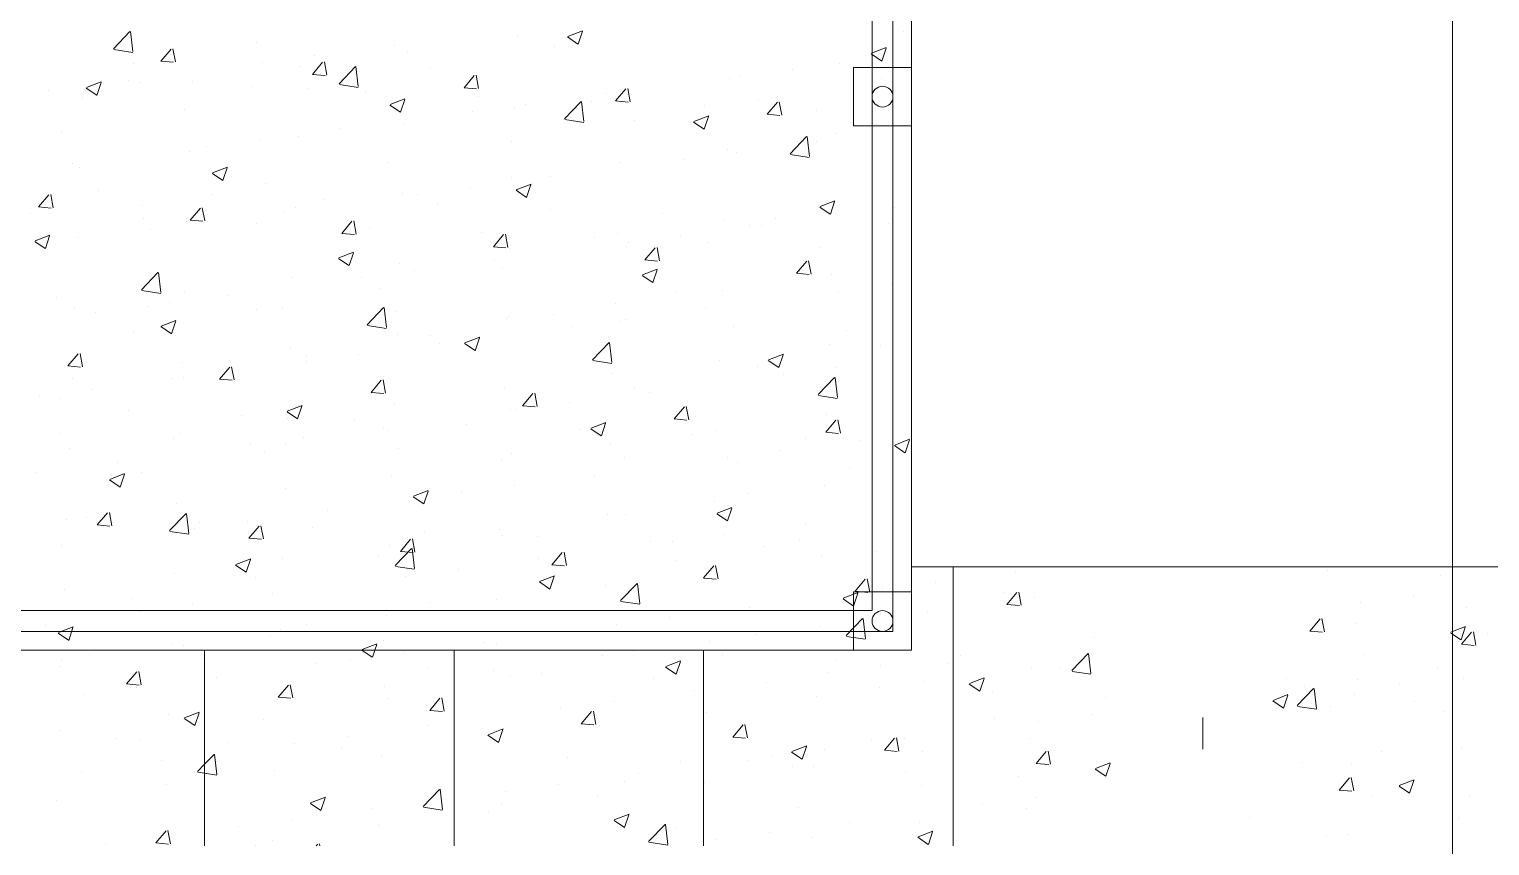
# Model space of a CAD drawing. Header units: millimetres. Extents: x 100 to 1222, y 100 to 694.
# Drawn here: x 311.42 to 318.01, y 520.48 to 524.16 of the extents above; entities that cross this region are included whole.
import ezdxf

# ---------------------------------------------------------------- set-up
doc = ezdxf.new("R2010")
doc.units = ezdxf.units.MM
for name, color, linetype, lineweight in [('Alvenaria', 8, 'Continuous', 9), ('Aço 1020', 6, 'Continuous', 9), ('PAREDE', 7, 'Continuous', 9)]:
    doc.layers.add(name, color=color, linetype=linetype, lineweight=lineweight)

msp = doc.modelspace()

# ---------------------------------------------------------------- linework, layer by layer
at = {"layer": 'Alvenaria'}
for p, q in [((311.803, 524.0715), (311.8772, 524.1488)), ((311.89, 524.0586), (311.8795, 524.149)), ((312.4495, 524.1005), (312.4495, 524.1005)), ((313.6223, 524.1245), (313.6223, 524.1245)), ((313.8491, 524.1246), (313.8965, 524.0926)), ((313.8504, 524.1273), (313.9171, 524.1529)), ((313.8969, 524.0925), (313.9162, 524.15)), ((315.364, 524.1487), (315.364, 524.1487)), ((311.8047, 524.0679), (311.8894, 524.0548)), ((312.0165, 524.0156), (312.0625, 524.0703)), ((312.082, 524.0121), (312.071, 524.0718)), ((312.711, 524.0395), (312.711, 524.0395)), ((313.0717, 524.087), (313.0717, 524.087)), ((313.1275, 524.0531), (313.1275, 524.0531)), ((313.7887, 524.0821), (313.7887, 524.0821)), ((315.218, 524.0483), (315.2654, 524.0163)), ((315.2192, 524.051), (315.2859, 524.0766)), ((315.2657, 524.0162), (315.285, 524.0738)), ((311.8941, 524.0052), (311.8941, 524.0052)), ((312.0165, 524.0155), (312.0735, 524.0105)), ((312.4725, 524.0081), (312.4725, 524.0081)), ((312.6464, 523.9921), (312.6464, 523.9921)), ((312.6997, 523.9558), (312.7456, 524.0105)), ((312.7652, 523.9523), (312.7542, 524.0121)), ((312.8196, 523.9138), (312.8938, 523.9911)), ((312.9065, 523.9009), (312.896, 523.9914)), ((313.2333, 523.9867), (313.2333, 523.9867)), ((314.8619, 523.98), (314.8619, 523.98)), ((315.0756, 524.0069), (315.0756, 524.0069)), ((315.2226, 524.0274), (315.2226, 524.0274)), ((311.6812, 523.8963), (311.7479, 523.9219)), ((311.7277, 523.8616), (311.747, 523.9191)), ((311.871, 523.9289), (311.871, 523.9289)), ((311.9229, 523.9213), (311.9229, 523.9213)), ((312.1574, 523.9251), (312.1574, 523.9251)), ((312.4314, 523.8999), (312.4314, 523.8999)), ((312.6997, 523.9557), (312.7567, 523.9508)), ((312.8213, 523.9103), (312.906, 523.8971)), ((313.3829, 523.896), (313.4288, 523.9507)), ((313.3829, 523.896), (313.4398, 523.891)), ((313.4484, 523.8926), (313.4374, 523.9523)), ((314.5808, 523.9355), (314.5808, 523.9355)), ((314.6234, 523.9486), (314.6234, 523.9486)), ((315.2635, 523.9395), (315.2635, 523.9395)), ((311.5102, 523.8814), (311.5102, 523.8814)), ((311.6627, 523.8536), (311.6627, 523.8536)), ((311.68, 523.8936), (311.7273, 523.8617)), ((312.6778, 523.8914), (312.6778, 523.8914)), ((312.9398, 523.8784), (312.9398, 523.8784)), ((313.05, 523.82), (313.1167, 523.8456)), ((313.0966, 523.7853), (313.1159, 523.8428)), ((313.4483, 523.8569), (313.4483, 523.8569)), ((313.8361, 523.7561), (313.9103, 523.8335)), ((313.9231, 523.7433), (313.9126, 523.8337)), ((313.9568, 523.8354), (313.9568, 523.8354)), ((314.0219, 523.8694), (314.0219, 523.8694)), ((314.0661, 523.8362), (314.112, 523.891)), ((314.0661, 523.8362), (314.123, 523.8312)), ((314.0997, 523.8745), (314.0997, 523.8745)), ((314.1316, 523.8328), (314.1206, 523.8925)), ((314.708, 523.8441), (314.708, 523.8441)), ((314.7493, 523.7765), (314.7952, 523.8312)), ((314.8148, 523.773), (314.8038, 523.8327)), ((312.1223, 523.796), (312.1223, 523.796)), ((313.0488, 523.8173), (313.0962, 523.7854)), ((313.4227, 523.7905), (313.4227, 523.7905)), ((313.6107, 523.8074), (313.6107, 523.8074)), ((313.6612, 523.8219), (313.6612, 523.8219)), ((314.4189, 523.7438), (314.4856, 523.7694)), ((314.4652, 523.8139), (314.4652, 523.8139)), ((314.4654, 523.709), (314.4847, 523.7665)), ((314.7493, 523.7764), (314.8062, 523.7715)), ((314.9737, 523.7924), (314.9737, 523.7924)), ((311.5668, 523.7007), (311.5668, 523.7007)), ((312.8212, 523.7113), (312.8212, 523.7113)), ((313.116, 523.736), (313.116, 523.736)), ((313.8378, 523.7526), (313.9225, 523.7395)), ((314.1525, 523.7488), (314.1525, 523.7488)), ((314.4177, 523.7411), (314.4651, 523.7091)), ((312.4604, 523.6638), (312.4604, 523.6638)), ((312.6349, 523.675), (312.6349, 523.675)), ((313.597, 523.6534), (313.597, 523.6534)), ((314.8527, 523.5985), (314.9269, 523.6758)), ((314.9396, 523.5856), (314.9291, 523.6761)), ((314.9721, 523.6518), (314.9721, 523.6518)), ((315.064, 523.6898), (315.064, 523.6898)), ((312.1458, 523.608), (312.1458, 523.608)), ((312.222, 523.6324), (312.222, 523.6324)), ((314.3729, 523.5729), (314.3729, 523.5729)), ((314.5693, 523.6184), (314.5693, 523.6184)), ((314.6113, 523.6043), (314.6113, 523.6043)), ((314.8543, 523.595), (314.9391, 523.5818)), ((311.6204, 523.5532), (311.6204, 523.5532)), ((311.6511, 523.5366), (311.6511, 523.5366)), ((312.2485, 523.5101), (312.2959, 523.4782)), ((312.2497, 523.5128), (312.3164, 523.5384)), ((312.2962, 523.4781), (312.3156, 523.5356)), ((313.0415, 523.5581), (313.0415, 523.5581)), ((314.0881, 523.5574), (314.0881, 523.5574)), ((312.4861, 523.4627), (312.4861, 523.4627)), ((313.4106, 523.4462), (313.4106, 523.4462)), ((313.5991, 523.4904), (313.5991, 523.4904)), ((313.6186, 523.4365), (313.6853, 523.4621)), ((313.6651, 523.4018), (313.6844, 523.4593)), ((313.7713, 523.4937), (313.7713, 523.4937)), ((311.4655, 523.3589), (311.5114, 523.4136)), ((311.531, 523.3554), (311.52, 523.4151)), ((311.7374, 523.4346), (311.7374, 523.4346)), ((312.2459, 523.4131), (312.2459, 523.4131)), ((312.7543, 523.3916), (312.7543, 523.3916)), ((313.1044, 523.4189), (313.1044, 523.4189)), ((313.1721, 523.4148), (313.1721, 523.4148)), ((313.2628, 523.3702), (313.2628, 523.3702)), ((313.6174, 523.4339), (313.6648, 523.4019)), ((314.9875, 523.3603), (315.0542, 523.3859)), ((315.034, 523.3255), (315.0533, 523.383)), ((315.0524, 523.3727), (315.0524, 523.3727)), ((315.2242, 523.3711), (315.2242, 523.3711)), ((311.4298, 523.3281), (311.4298, 523.3281)), ((311.4655, 523.3588), (311.5224, 523.3538)), ((311.9306, 523.3674), (311.9306, 523.3674)), ((311.9382, 523.3067), (311.9382, 523.3067)), ((312.1487, 523.2991), (312.1946, 523.3538)), ((312.2142, 523.2957), (312.2032, 523.3554)), ((312.5706, 523.3356), (312.5706, 523.3356)), ((312.6233, 523.358), (312.6233, 523.358)), ((313.7713, 523.3487), (313.7713, 523.3487)), ((314.2797, 523.3272), (314.2797, 523.3272)), ((314.7882, 523.3057), (314.7882, 523.3057)), ((314.9862, 523.3576), (315.0336, 523.3256)), ((315.323, 523.3553), (315.323, 523.3553)), ((311.9714, 523.2567), (311.9714, 523.2567)), ((312.1342, 523.2909), (312.1342, 523.2909)), ((312.1487, 523.2991), (312.2056, 523.2941)), ((312.2098, 523.2881), (312.2098, 523.2881)), ((312.4467, 523.2852), (312.4467, 523.2852)), ((312.8319, 523.2393), (312.8778, 523.2941)), ((312.8319, 523.2393), (312.8888, 523.2343)), ((312.8974, 523.2359), (312.8864, 523.2956)), ((312.9552, 523.2637), (312.9552, 523.2637)), ((313.4636, 523.2422), (313.4636, 523.2422)), ((314.0766, 523.2403), (314.0766, 523.2403)), ((314.5577, 523.3013), (314.5577, 523.3013)), ((314.6687, 523.2758), (314.6687, 523.2758)), ((314.7215, 523.2761), (314.7215, 523.2761)), ((315.2967, 523.2842), (315.2967, 523.2842)), ((311.4482, 523.2029), (311.4956, 523.171)), ((311.4494, 523.2056), (311.5161, 523.2312)), ((311.4959, 523.1708), (311.5152, 523.2284)), ((311.6395, 523.2195), (311.6395, 523.2195)), ((313.5151, 523.1796), (313.561, 523.2343)), ((313.5151, 523.1795), (313.572, 523.1745)), ((313.5806, 523.1761), (313.5696, 523.2358)), ((313.5875, 523.1733), (313.5875, 523.1733)), ((313.9721, 523.2207), (313.9721, 523.2207)), ((314.1132, 523.1804), (314.1132, 523.1804)), ((314.1223, 523.1972), (314.1223, 523.1972)), ((314.1983, 523.1198), (314.2442, 523.1745)), ((314.2638, 523.1163), (314.2528, 523.176)), ((314.3607, 523.2286), (314.3607, 523.2286)), ((314.4806, 523.1993), (314.4806, 523.1993)), ((314.989, 523.1778), (314.989, 523.1778)), ((312.8171, 523.1266), (312.8644, 523.0947)), ((312.8183, 523.1293), (312.885, 523.1549)), ((312.8648, 523.0946), (312.8841, 523.1521)), ((313.5207, 523.118), (313.5207, 523.118)), ((314.1983, 523.1197), (314.2552, 523.1148)), ((314.8815, 523.06), (314.9274, 523.1147)), ((314.947, 523.0566), (314.9359, 523.1163)), ((311.9293, 522.986), (312.0035, 523.0633)), ((312.0163, 522.9731), (312.0058, 523.0635)), ((312.6117, 523.0409), (312.6117, 523.0409)), ((313.0928, 523.1019), (313.0928, 523.1019)), ((313.16, 523.0705), (313.16, 523.0705)), ((313.5577, 523.0851), (313.5577, 523.0851)), ((314.1859, 523.0504), (314.2333, 523.0184)), ((314.1872, 523.0531), (314.2538, 523.0787)), ((314.2337, 523.0183), (314.253, 523.0758)), ((314.8815, 523.06), (314.9384, 523.055)), ((314.8969, 523.0666), (314.8969, 523.0666)), ((315.0408, 523.0557), (315.0408, 523.0557)), ((311.931, 522.9824), (312.0157, 522.9693)), ((312.9216, 523.0391), (312.9216, 523.0391)), ((313.0022, 522.9897), (313.0022, 522.9897)), ((314.5461, 522.9842), (314.5461, 522.9842)), ((315.0725, 522.9796), (315.0725, 522.9796)), ((315.3109, 523.011), (315.3109, 523.011)), ((311.5479, 522.9504), (311.5479, 522.9504)), ((311.9593, 522.9124), (311.9593, 522.9124)), ((312.0564, 522.929), (312.0564, 522.929)), ((312.1226, 522.9738), (312.1226, 522.9738)), ((312.32, 522.9599), (312.32, 522.9599)), ((314.065, 522.9233), (314.065, 522.9233)), ((314.3414, 522.9713), (314.3414, 522.9713)), ((311.6279, 522.9024), (311.6279, 522.9024)), ((311.7208, 522.881), (311.7208, 522.881)), ((312.018, 522.8221), (312.0847, 522.8477)), ((312.0645, 522.7874), (312.0838, 522.8449)), ((312.4467, 522.8944), (312.4467, 522.8944)), ((312.5648, 522.9075), (312.5648, 522.9075)), ((312.9459, 522.8283), (313.0201, 522.9056)), ((313.0328, 522.8154), (313.0223, 522.9059)), ((313.0733, 522.886), (313.0733, 522.886)), ((313.5759, 522.8562), (313.5759, 522.8562)), ((313.5818, 522.8645), (313.5818, 522.8645)), ((313.7859, 522.876), (313.7859, 522.876)), ((314.0902, 522.843), (314.0902, 522.843)), ((314.1102, 522.8529), (314.1102, 522.8529)), ((314.4709, 522.9004), (314.4709, 522.9004)), ((311.8913, 522.799), (311.8913, 522.799)), ((312.0168, 522.8194), (312.0641, 522.7875)), ((312.9475, 522.8248), (313.0322, 522.8116)), ((313.0812, 522.7848), (313.0812, 522.7848)), ((313.2305, 522.7806), (313.2305, 522.7806)), ((313.8717, 522.8215), (313.8717, 522.8215)), ((314.5987, 522.8215), (314.5987, 522.8215)), ((315.1072, 522.8001), (315.1072, 522.8001)), ((312.6001, 522.7238), (312.6001, 522.7238)), ((313.2702, 522.7423), (313.2702, 522.7423)), ((313.3856, 522.7431), (313.433, 522.7112)), ((313.3868, 522.7458), (313.4535, 522.7714)), ((313.4334, 522.7111), (313.4527, 522.7686)), ((313.9624, 522.6706), (314.0366, 522.748)), ((314.0494, 522.6578), (314.0389, 522.7482)), ((315.0292, 522.7386), (315.0292, 522.7386)), ((315.2607, 522.7333), (315.2607, 522.7333)), ((311.5977, 522.6424), (311.6436, 522.6971)), ((311.6632, 522.639), (311.6521, 522.6987)), ((312.1111, 522.6567), (312.1111, 522.6567)), ((312.671, 522.6634), (312.671, 522.6634)), ((312.675, 522.6853), (312.675, 522.6853)), ((312.9094, 522.6948), (312.9094, 522.6948)), ((313.9641, 522.6671), (314.0488, 522.654)), ((314.5345, 522.6672), (314.5345, 522.6672)), ((314.7545, 522.6669), (314.8019, 522.6349)), ((314.7557, 522.6696), (314.8224, 522.6952)), ((314.8022, 522.6348), (314.8215, 522.6923)), ((311.5977, 522.6424), (311.6546, 522.6374)), ((311.6163, 522.5853), (311.6163, 522.5853)), ((312.0694, 522.5843), (312.0694, 522.5843)), ((312.1195, 522.5899), (312.1195, 522.5899)), ((312.2809, 522.5826), (312.3268, 522.6374)), ((312.2809, 522.5826), (312.3378, 522.5776)), ((312.3464, 522.5792), (312.3353, 522.6389)), ((314.0534, 522.6062), (314.0534, 522.6062)), ((314.7052, 522.638), (314.7052, 522.638)), ((314.8219, 522.6039), (314.8219, 522.6039)), ((314.979, 522.513), (315.0532, 522.5903)), ((315.0659, 522.5001), (315.0554, 522.5906)), ((315.0603, 522.6353), (315.0603, 522.6353)), ((311.7087, 522.5368), (311.7087, 522.5368)), ((312.964, 522.5229), (313.01, 522.5776)), ((312.964, 522.5228), (313.021, 522.5178)), ((313.0295, 522.5194), (313.0185, 522.5791)), ((313.5644, 522.5391), (313.5644, 522.5391)), ((313.6472, 522.4631), (313.6932, 522.5178)), ((313.7127, 522.4596), (313.7017, 522.5194)), ((314.1497, 522.5426), (314.1497, 522.5426)), ((314.2203, 522.5247), (314.2203, 522.5247)), ((311.4702, 522.5054), (311.4702, 522.5054)), ((311.564, 522.4946), (311.564, 522.4946)), ((312.5865, 522.4386), (312.6532, 522.4642)), ((312.633, 522.4039), (312.6524, 522.4614)), ((313.0696, 522.4677), (313.0696, 522.4677)), ((313.6472, 522.4631), (313.7042, 522.4581)), ((313.8596, 522.4772), (313.8596, 522.4772)), ((314.3304, 522.4033), (314.3764, 522.458)), ((314.3959, 522.3999), (314.3849, 522.4596)), ((314.9806, 522.5095), (315.0653, 522.4963)), ((311.8709, 522.4422), (311.8709, 522.4422)), ((312.3794, 522.4208), (312.3794, 522.4208)), ((312.5853, 522.4359), (312.6327, 522.404)), ((312.5885, 522.4067), (312.5885, 522.4067)), ((312.8878, 522.3993), (312.8878, 522.3993)), ((313.5942, 522.4473), (313.5942, 522.4473)), ((313.6212, 522.4459), (313.6212, 522.4459)), ((313.9554, 522.3623), (314.0221, 522.3879)), ((314.0019, 522.3276), (314.0212, 522.3851)), ((314.3304, 522.4033), (314.3874, 522.3983)), ((315.0136, 522.3436), (315.0595, 522.3983)), ((315.0176, 522.4215), (315.0176, 522.4215)), ((315.0791, 522.3401), (315.0681, 522.3998)), ((311.5633, 522.3358), (311.5633, 522.3358)), ((312.0995, 522.3397), (312.0995, 522.3397)), ((312.6589, 522.3192), (312.6589, 522.3192)), ((313.0196, 522.3667), (313.0196, 522.3667)), ((313.0387, 522.3519), (313.0387, 522.3519)), ((313.3963, 522.3778), (313.3963, 522.3778)), ((313.9048, 522.3563), (313.9048, 522.3563)), ((313.9542, 522.3597), (314.0016, 522.3277)), ((314.4132, 522.3348), (314.4132, 522.3348)), ((314.5229, 522.3501), (314.5229, 522.3501)), ((315.0136, 522.3435), (315.0706, 522.3385)), ((311.6048, 522.2682), (311.6048, 522.2682)), ((312.0717, 522.3143), (312.0717, 522.3143)), ((312.4204, 522.2878), (312.4204, 522.2878)), ((312.4833, 522.2566), (312.4833, 522.2566)), ((312.5802, 522.2928), (312.5802, 522.2928)), ((313.0887, 522.2713), (313.0887, 522.2713)), ((314.0418, 522.2891), (314.0418, 522.2891)), ((314.8098, 522.2596), (314.8098, 522.2596)), ((314.9217, 522.3133), (314.9217, 522.3133)), ((315.1705, 522.3071), (315.1705, 522.3071)), ((315.323, 522.2834), (315.3704, 522.2514)), ((315.3243, 522.2861), (315.391, 522.3117)), ((315.3708, 522.2513), (315.3901, 522.3088)), ((311.8189, 522.2086), (311.8189, 522.2086)), ((313.5528, 522.222), (313.5528, 522.222)), ((313.5971, 522.2498), (313.5971, 522.2498)), ((314.1056, 522.2284), (314.1056, 522.2284)), ((314.5713, 522.2283), (314.5713, 522.2283)), ((314.614, 522.2069), (314.614, 522.2069)), ((315.1225, 522.1854), (315.1225, 522.1854)), ((311.4581, 522.1611), (311.4581, 522.1611)), ((311.785, 522.1287), (311.8324, 522.0968)), ((311.7862, 522.1314), (311.8529, 522.157)), ((311.8327, 522.0966), (311.852, 522.1542)), ((311.9278, 522.1612), (311.9278, 522.1612)), ((313.0581, 522.1506), (313.0581, 522.1506)), ((313.9698, 522.1491), (313.9698, 522.1491)), ((315.2213, 522.165), (315.2213, 522.165)), ((312.5769, 522.0896), (312.5769, 522.0896)), ((313.1551, 522.0551), (313.2218, 522.0807)), ((313.2016, 522.0204), (313.2209, 522.0779)), ((313.3706, 522.0702), (313.3706, 522.0702)), ((313.609, 522.1016), (313.609, 522.1016)), ((314.6659, 522.0696), (314.6659, 522.0696)), ((315.0061, 522.1044), (315.0061, 522.1044)), ((312.0879, 522.0226), (312.0879, 522.0226)), ((312.769, 521.991), (312.769, 521.991)), ((313.1539, 522.0524), (313.2012, 522.0205)), ((314.5113, 522.033), (314.5113, 522.033)), ((314.524, 521.9789), (314.5906, 522.0045)), ((314.5705, 521.9441), (314.5898, 522.0016)), ((311.5932, 521.9512), (311.5932, 521.9512)), ((311.6814, 521.9581), (311.6814, 521.9581)), ((311.7298, 521.9259), (311.7757, 521.9807)), ((311.7298, 521.9259), (311.7868, 521.9209)), ((311.7953, 521.9225), (311.7843, 521.9822)), ((312.0556, 521.9004), (312.1298, 521.9778)), ((312.1426, 521.8876), (312.132, 521.978)), ((312.1899, 521.9366), (312.1899, 521.9366)), ((312.4083, 521.9435), (312.4083, 521.9435)), ((312.413, 521.8662), (312.4589, 521.9209)), ((312.4785, 521.8627), (312.4675, 521.9224)), ((314.0302, 521.972), (314.0302, 521.972)), ((314.1104, 521.9743), (314.1104, 521.9743)), ((314.5227, 521.9762), (314.5701, 521.9442)), ((314.9199, 521.9315), (314.9199, 521.9315)), ((312.0573, 521.8969), (312.142, 521.8838)), ((312.1698, 521.9121), (312.1698, 521.9121)), ((312.413, 521.8661), (312.4699, 521.8611)), ((312.6983, 521.9151), (312.6983, 521.9151)), ((313.0962, 521.8064), (313.1421, 521.8611)), ((313.1617, 521.803), (313.1507, 521.8627)), ((313.2068, 521.8936), (313.2068, 521.8936)), ((313.5412, 521.9049), (313.5412, 521.9049)), ((313.5549, 521.8789), (313.5549, 521.8789)), ((313.7153, 521.8721), (313.7153, 521.8721)), ((314.5592, 521.884), (314.5592, 521.884)), ((314.8941, 521.8605), (314.8941, 521.8605)), ((311.5683, 521.8329), (311.5683, 521.8329)), ((313.0465, 521.8335), (313.0465, 521.8335)), ((313.0722, 521.7428), (313.1463, 521.8201)), ((313.0962, 521.8064), (313.1531, 521.8014)), ((313.1591, 521.7299), (313.1486, 521.8204)), ((313.7794, 521.7466), (313.8253, 521.8014)), ((313.8449, 521.7432), (313.8339, 521.8029)), ((314.2237, 521.8507), (314.2237, 521.8507)), ((314.3207, 521.8526), (314.3207, 521.8526)), ((314.7322, 521.8292), (314.7322, 521.8292)), ((315.2406, 521.8077), (315.2406, 521.8077)), ((312.3536, 521.7452), (312.4009, 521.7133)), ((312.3548, 521.7479), (312.4215, 521.7735)), ((312.4013, 521.7132), (312.4206, 521.7707)), ((312.5654, 521.7726), (312.5654, 521.7726)), ((312.9994, 521.7836), (312.9994, 521.7836)), ((313.0738, 521.7393), (313.1585, 521.7261)), ((313.3585, 521.7259), (313.3585, 521.7259)), ((313.7192, 521.7734), (313.7192, 521.7734)), ((313.7794, 521.7466), (313.8363, 521.7416)), ((314.3386, 521.7652), (314.3386, 521.7652)), ((314.4626, 521.6869), (314.5085, 521.7416)), ((314.5281, 521.6834), (314.5171, 521.7431)), ((314.9945, 521.7873), (314.9945, 521.7873)), ((312.0763, 521.7055), (312.0763, 521.7055)), ((312.4439, 521.6882), (312.4439, 521.6882)), ((313.12, 521.6945), (313.12, 521.6945)), ((313.7224, 521.6689), (313.7698, 521.637)), ((313.7236, 521.6716), (313.7903, 521.6972)), ((313.7702, 521.6369), (313.7895, 521.6944)), ((313.7831, 521.6698), (313.7831, 521.6698)), ((314.0887, 521.5851), (314.1629, 521.6625)), ((314.1757, 521.5723), (314.1651, 521.6627)), ((314.4626, 521.6868), (314.5195, 521.6818)), ((314.4998, 521.7159), (314.4998, 521.7159)), ((315.1458, 521.6271), (315.1917, 521.6818)), ((315.2113, 521.6236), (315.2003, 521.6833)), ((315.5094, 521.6664), (315.5094, 521.6664)), ((315.8701, 521.7139), (315.8701, 521.7139)), ((317.2745, 521.7218), (317.2745, 521.7218)), ((317.783, 521.7003), (317.783, 521.7003)), ((311.5816, 521.6341), (311.5816, 521.6341)), ((311.8884, 521.5929), (311.8884, 521.5929)), ((312.5185, 521.6153), (312.5185, 521.6153)), ((314.0187, 521.6549), (314.0187, 521.6549)), ((315.0913, 521.5927), (315.1387, 521.5607)), ((315.0925, 521.5954), (315.1592, 521.621)), ((315.139, 521.5606), (315.1583, 521.6181)), ((315.1458, 521.627), (315.2027, 521.6221)), ((315.2709, 521.635), (315.2709, 521.635)), ((315.8134, 521.6225), (315.8134, 521.6225)), ((315.829, 521.5673), (315.8749, 521.622)), ((315.8945, 521.5639), (315.8835, 521.6236)), ((315.9531, 521.5983), (315.9531, 521.5983)), ((317.6603, 521.6069), (317.6603, 521.6069)), ((311.9193, 521.5364), (311.9193, 521.5364)), ((312.1577, 521.5678), (312.1577, 521.5678)), ((313.2276, 521.5745), (313.2276, 521.5745)), ((313.5296, 521.5879), (313.5296, 521.5879)), ((314.0904, 521.5816), (314.1751, 521.5685)), ((314.6694, 521.5558), (314.6694, 521.5558)), ((315.2579, 521.5272), (315.2579, 521.5272)), ((315.4719, 521.5373), (315.4719, 521.5373)), ((315.829, 521.5673), (315.8859, 521.5623)), ((317.4218, 521.5755), (317.4218, 521.5755)), ((317.9011, 521.5521), (317.9011, 521.5521)), ((311.4959, 521.4713), (311.4959, 521.4713)), ((311.5545, 521.4407), (311.6212, 521.4663)), ((311.601, 521.4059), (311.6203, 521.4635)), ((312.6722, 521.4791), (312.6722, 521.4791)), ((313.0349, 521.5165), (313.0349, 521.5165)), ((314.0702, 521.4769), (314.0702, 521.4769)), ((314.3086, 521.5083), (314.3086, 521.5083)), ((314.9829, 521.4702), (314.9829, 521.4702)), ((315.1052, 521.4275), (315.1794, 521.5048)), ((315.1922, 521.4146), (315.1817, 521.5051)), ((317.1954, 521.4478), (317.2413, 521.5025)), ((317.2608, 521.4443), (317.2498, 521.504)), ((317.4064, 521.4807), (317.4064, 521.4807)), ((317.8379, 521.4457), (317.8969, 521.4684)), ((317.8767, 521.408), (317.8961, 521.4656)), ((311.5532, 521.438), (311.6006, 521.4061)), ((312.0044, 521.4499), (312.0044, 521.4499)), ((312.5128, 521.4284), (312.5128, 521.4284)), ((312.5538, 521.4555), (312.5538, 521.4555)), ((313.0213, 521.4069), (313.0213, 521.4069)), ((313.4686, 521.3977), (313.4686, 521.3977)), ((314.4882, 521.3988), (314.4882, 521.3988)), ((314.7024, 521.4318), (314.7024, 521.4318)), ((315.1069, 521.424), (315.1916, 521.4108)), ((316.2211, 521.4174), (316.2211, 521.4174)), ((317.1954, 521.4477), (317.2523, 521.4427)), ((317.829, 521.4401), (317.8379, 521.4341)), ((317.8302, 521.4428), (317.8379, 521.4457)), ((317.8379, 521.4341), (317.8764, 521.4081)), ((317.8786, 521.388), (317.9245, 521.4427)), ((317.944, 521.3846), (317.933, 521.4443)), ((317.996, 521.4356), (317.996, 521.4356)), ((311.6967, 521.3434), (311.6967, 521.3434)), ((312.0647, 521.3884), (312.0647, 521.3884)), ((312.1167, 521.3838), (312.1167, 521.3838)), ((312.9221, 521.3617), (312.9695, 521.3298)), ((312.9233, 521.3644), (312.99, 521.39)), ((312.9698, 521.3297), (312.9807, 521.362)), ((312.9807, 521.362), (312.9892, 521.3872)), ((313.1079, 521.3502), (313.1079, 521.3502)), ((313.5298, 521.3854), (313.5298, 521.3854)), ((314.0071, 521.3379), (314.0071, 521.3379)), ((314.0382, 521.3639), (314.0382, 521.3639)), ((314.1469, 521.3365), (314.1469, 521.3365)), ((314.5467, 521.3424), (314.5467, 521.3424)), ((315.6195, 521.3382), (315.6195, 521.3382)), ((316.1218, 521.2698), (316.196, 521.3471)), ((316.2087, 521.2569), (316.1982, 521.3474)), ((317.4405, 521.3403), (317.4405, 521.3403)), ((317.8786, 521.388), (317.9355, 521.383)), ((311.5612, 521.2884), (311.5612, 521.2884)), ((311.57, 521.317), (311.57, 521.317)), ((311.862, 521.2095), (311.9079, 521.2642)), ((311.9275, 521.206), (311.9165, 521.2657)), ((312.2052, 521.3219), (312.2052, 521.3219)), ((312.7137, 521.3004), (312.7137, 521.3004)), ((312.8694, 521.3188), (312.8694, 521.3188)), ((313.2221, 521.279), (313.2221, 521.279)), ((313.518, 521.2708), (313.518, 521.2708)), ((314.291, 521.2855), (314.3384, 521.2535)), ((314.2922, 521.2881), (314.3589, 521.3137)), ((314.3387, 521.2534), (314.358, 521.3109)), ((315.0552, 521.321), (315.0552, 521.321)), ((315.2588, 521.2907), (315.2588, 521.2907)), ((315.5636, 521.2995), (315.5636, 521.2995)), ((315.9415, 521.2812), (315.9415, 521.2812)), ((316.0721, 521.278), (316.0721, 521.278)), ((316.1234, 521.2663), (316.2082, 521.2532)), ((317.7704, 521.2787), (317.7704, 521.2787)), ((311.862, 521.2094), (311.9189, 521.2045)), ((312.2679, 521.2396), (312.2679, 521.2396)), ((312.5452, 521.1497), (312.5911, 521.2044)), ((312.6107, 521.1463), (312.5997, 521.206)), ((313.0233, 521.1994), (313.0233, 521.1994)), ((313.5914, 521.2411), (313.5914, 521.2411)), ((313.7306, 521.2575), (313.7306, 521.2575)), ((314.2391, 521.236), (314.2391, 521.236)), ((314.7475, 521.2145), (314.7475, 521.2145)), ((315.0203, 521.2593), (315.0203, 521.2593)), ((315.4604, 521.2202), (315.4604, 521.2202)), ((315.6598, 521.2092), (315.7072, 521.1772)), ((315.6611, 521.2119), (315.7278, 521.2375)), ((315.7076, 521.1771), (315.7269, 521.2346)), ((317.089, 521.235), (317.089, 521.235)), ((317.1713, 521.1998), (317.1713, 521.1998)), ((317.4097, 521.2312), (317.4097, 521.2312)), ((317.5975, 521.2136), (317.5975, 521.2136)), ((317.8895, 521.235), (317.8895, 521.235)), ((311.6687, 521.1607), (311.6687, 521.1607)), ((311.9071, 521.1921), (311.9071, 521.1921)), ((312.5422, 521.1384), (312.5422, 521.1384)), ((312.5452, 521.1497), (312.6021, 521.1447)), ((313.0359, 521.1458), (313.0359, 521.1458)), ((313.2284, 521.0899), (313.2743, 521.1447)), ((313.2939, 521.0865), (313.2829, 521.1462)), ((314.058, 521.1326), (314.058, 521.1326)), ((314.4188, 521.1801), (314.4188, 521.1801)), ((314.9713, 521.1532), (314.9713, 521.1532)), ((315.256, 521.193), (315.256, 521.193)), ((315.7645, 521.1715), (315.7645, 521.1715)), ((316.2729, 521.1501), (316.2729, 521.1501)), ((317.0287, 521.1329), (317.0761, 521.1009)), ((317.0299, 521.1356), (317.0966, 521.1612)), ((317.0764, 521.1008), (317.0957, 521.1584)), ((317.1383, 521.1122), (317.2125, 521.1895)), ((317.2253, 521.0993), (317.2148, 521.1897)), ((317.3948, 521.1636), (317.3948, 521.1636)), ((317.6687, 521.1311), (317.6687, 521.1311)), ((312.0531, 521.0713), (312.0531, 521.0713)), ((312.123, 521.0572), (312.1897, 521.0828)), ((312.1695, 521.0224), (312.1888, 521.08)), ((313.2284, 521.0899), (313.2853, 521.0849)), ((313.8196, 521.1012), (313.8196, 521.1012)), ((313.9116, 521.0302), (313.9575, 521.0849)), ((313.9771, 521.0267), (313.966, 521.0864)), ((314.4766, 521.0817), (314.4766, 521.0817)), ((316.209, 521.0731), (316.209, 521.0731)), ((317.14, 521.1086), (317.2247, 521.0955)), ((317.2899, 521.1071), (317.2899, 521.1071)), ((317.7983, 521.0856), (317.7983, 521.0856)), ((311.5584, 520.9999), (311.5584, 520.9999)), ((312.1218, 521.0545), (312.1692, 521.0226)), ((312.4804, 521.0504), (312.4804, 521.0504)), ((313.218, 521.022), (313.218, 521.022)), ((313.4919, 520.9809), (313.5586, 521.0065)), ((313.5384, 520.9462), (313.5577, 521.0037)), ((313.9116, 521.0301), (313.9685, 521.0251)), ((313.9955, 521.0208), (313.9955, 521.0208)), ((314.5948, 520.9704), (314.6407, 521.0251)), ((314.6602, 520.9669), (314.6492, 521.0267)), ((315.774, 521.0542), (315.774, 521.0542)), ((315.9705, 521.0417), (315.9705, 521.0417)), ((311.8149, 520.9657), (311.8149, 520.9657)), ((311.925, 520.9551), (311.925, 520.9551)), ((312.3233, 520.9442), (312.3233, 520.9442)), ((312.6189, 520.9431), (312.6189, 520.9431)), ((312.8573, 520.9745), (312.8573, 520.9745)), ((313.4907, 520.9782), (313.538, 520.9463)), ((313.5064, 520.9537), (313.5064, 520.9537)), ((314.5948, 520.9704), (314.6517, 520.9654)), ((315.2185, 520.9589), (315.2185, 520.9589)), ((315.278, 520.9106), (315.3239, 520.9653)), ((315.3434, 520.9072), (315.3324, 520.9669)), ((315.369, 520.9625), (315.369, 520.9625)), ((315.9299, 520.9641), (315.9299, 520.9641)), ((312.2129, 520.8473), (312.2561, 520.8923)), ((312.2688, 520.8021), (312.2583, 520.8925)), ((312.8318, 520.9227), (312.8318, 520.9227)), ((313.0117, 520.8823), (313.0117, 520.8823)), ((313.3403, 520.9012), (313.3403, 520.9012)), ((313.8487, 520.8798), (313.8487, 520.8798)), ((314.7698, 520.8836), (314.7698, 520.8836)), ((314.8595, 520.902), (314.9069, 520.87)), ((314.8607, 520.9047), (314.9274, 520.9303)), ((314.9073, 520.8699), (314.9266, 520.9274)), ((315.0082, 520.915), (315.0082, 520.915)), ((315.2779, 520.9106), (315.3349, 520.9056)), ((315.4488, 520.9031), (315.4488, 520.9031)), ((315.9611, 520.8509), (316.0071, 520.9056)), ((316.0266, 520.8474), (316.0156, 520.9071)), ((317.5199, 520.903), (317.5199, 520.903)), ((317.8779, 520.9179), (317.8779, 520.9179)), ((311.6566, 520.8165), (311.6566, 520.8165)), ((312.0173, 520.8639), (312.0173, 520.8639)), ((312.1819, 520.8149), (312.2129, 520.8473)), ((312.1835, 520.8114), (312.2129, 520.8069)), ((312.2129, 520.8069), (312.2683, 520.7983)), ((312.5306, 520.8213), (312.5306, 520.8213)), ((314.1682, 520.8044), (314.1682, 520.8044)), ((314.3572, 520.8583), (314.3572, 520.8583)), ((314.6631, 520.8635), (314.6631, 520.8635)), ((314.8657, 520.8368), (314.8657, 520.8368)), ((314.9597, 520.8361), (314.9597, 520.8361)), ((315.3741, 520.8153), (315.3741, 520.8153)), ((315.9611, 520.8508), (316.0181, 520.8458)), ((316.0023, 520.8451), (316.0023, 520.8451)), ((316.2284, 520.8257), (316.2758, 520.7937)), ((316.2296, 520.8284), (316.296, 520.8539)), ((316.2761, 520.7936), (316.2954, 520.8512)), ((317.1591, 520.8555), (317.1591, 520.8555)), ((317.3832, 520.8465), (317.3832, 520.8465)), ((312.0416, 520.7542), (312.0416, 520.7542)), ((313.8075, 520.7569), (313.8075, 520.7569)), ((314.1076, 520.7682), (314.1076, 520.7682)), ((314.465, 520.7647), (314.465, 520.7647)), ((315.4468, 520.7497), (315.4468, 520.7497)), ((315.8826, 520.7938), (315.8826, 520.7938)), ((317.3275, 520.7313), (317.3734, 520.786)), ((317.393, 520.7279), (317.382, 520.7876)), ((317.5973, 520.7494), (317.6446, 520.7174)), ((317.5985, 520.7521), (317.6652, 520.7777)), ((317.645, 520.7173), (317.6643, 520.7749)), ((311.5468, 520.6828), (311.5468, 520.6828)), ((312.6904, 520.671), (312.7377, 520.6391)), ((312.6916, 520.6737), (312.7583, 520.6993)), ((312.7381, 520.639), (312.7574, 520.6965)), ((313.1984, 520.6573), (313.2726, 520.7346)), ((313.2854, 520.6444), (313.2749, 520.7349)), ((313.5521, 520.6728), (313.5521, 520.6728)), ((313.569, 520.7255), (313.569, 520.7255)), ((313.9839, 520.7037), (313.9839, 520.7037)), ((315.9584, 520.6974), (315.9584, 520.6974)), ((317.3275, 520.7313), (317.3845, 520.7263)), ((317.408, 520.7294), (317.408, 520.7294)), ((317.477, 520.7024), (317.477, 520.7024)), ((317.9165, 520.7079), (317.9165, 520.7079)), ((312.9675, 520.6464), (312.9675, 520.6464)), ((313.2001, 520.6538), (313.2848, 520.6406)), ((313.4949, 520.6366), (313.4949, 520.6366)), ((314.0604, 520.5974), (314.1271, 520.623)), ((314.1069, 520.5627), (314.1263, 520.6202)), ((314.8913, 520.6544), (314.8913, 520.6544)), ((315.7199, 520.666), (315.7199, 520.666)), ((315.9183, 520.647), (315.9183, 520.647)), ((316.9215, 520.6071), (316.9215, 520.6071)), ((317.8708, 520.6065), (317.8708, 520.6065)), ((311.9942, 520.493), (312.0401, 520.5477)), ((312.0596, 520.4896), (312.0486, 520.5493)), ((312.3683, 520.5675), (312.3683, 520.5675)), ((312.6067, 520.5989), (312.6067, 520.5989)), ((312.9966, 520.5775), (312.9966, 520.5775)), ((313.0001, 520.5652), (313.0001, 520.5652)), ((314.0592, 520.5947), (314.1066, 520.5628)), ((314.215, 520.4996), (314.2892, 520.5769)), ((314.3019, 520.4867), (314.2914, 520.5772)), ((314.3358, 520.559), (314.3358, 520.559)), ((314.7576, 520.5393), (314.7576, 520.5393)), ((315.1184, 520.5868), (315.1184, 520.5868)), ((315.4293, 520.5212), (315.496, 520.5468)), ((315.4372, 520.5861), (315.4372, 520.5861)), ((315.4758, 520.4864), (315.4951, 520.5439)), ((317.8663, 520.6008), (317.8663, 520.6008)), ((311.7667, 520.4883), (311.7667, 520.4883)), ((311.9941, 520.493), (312.0511, 520.488)), ((312.4411, 520.4821), (312.4411, 520.4821)), ((312.519, 520.5042), (312.519, 520.5042)), ((312.7172, 520.4807), (312.7233, 520.488)), ((312.7334, 520.4807), (312.7318, 520.4895)), ((314.2166, 520.4961), (314.3014, 520.483)), ((314.5192, 520.5079), (314.5192, 520.5079)), ((314.9482, 520.519), (314.9482, 520.519)), ((315.4281, 520.5185), (315.4755, 520.4865)), ((317.2693, 520.5273), (317.2693, 520.5273)), ((317.3716, 520.5294), (317.3716, 520.5294))]:
    msp.add_line(p, q, dxfattribs=at)
at = {"layer": 'Aço 1020'}
for p, q in [((315.2223, 523.8557), (315.2223, 529.1057)), ((315.3161, 523.8557), (315.3161, 529.1057)), ((315.2223, 521.5401), (315.2223, 523.8557)), ((315.3161, 521.4464), (315.3161, 523.8557)), ((310.0192, 521.5401), (315.2223, 521.5401)), ((310.0192, 521.4464), (315.3161, 521.4464))]:
    msp.add_line(p, q, dxfattribs=at)
for points in [[(315.1379, 523.987), (315.4004, 523.987), (315.4004, 523.7245), (315.1379, 523.7245)], [(315.1379, 521.6245), (315.4004, 521.6245), (315.4004, 521.362), (315.1379, 521.362)]]:
    msp.add_lwpolyline(points, close=True, dxfattribs=at)
for centre in [(315.2692, 523.8557), (315.2692, 521.4932)]:
    msp.add_circle(centre, 0.0469, dxfattribs=at)
at = {"layer": 'PAREDE'}
for p, q in [((317.8379, 530.7557), (317.8379, 521.737)), ((326.6504, 521.737), (315.4004, 521.737)), ((315.5879, 520.4807), (315.5879, 521.737)), ((317.8379, 518.5495), (317.8379, 521.737)), ((312.2129, 520.4807), (312.2129, 521.362)), ((313.3379, 520.4807), (313.3379, 521.362)), ((314.4629, 520.4807), (314.4629, 521.362)), ((316.7129, 520.9157), (316.7129, 521.0582))]:
    msp.add_line(p, q, dxfattribs=at)
msp.add_lwpolyline([(307.7565, 539.737), (315.4004, 539.737), (315.4004, 521.362), (266.6504, 521.3618)], dxfattribs=at)
msp.add_lwpolyline([(297.9629, 521.3619), (297.9629, 518.5495), (330.2129, 518.5495), (330.2129, 522.112), (321.4004, 522.112), (321.4004, 521.737), (315.4004, 521.737), (315.4004, 521.362)], close=True, dxfattribs=at)

doc.saveas('drawing.dxf')
